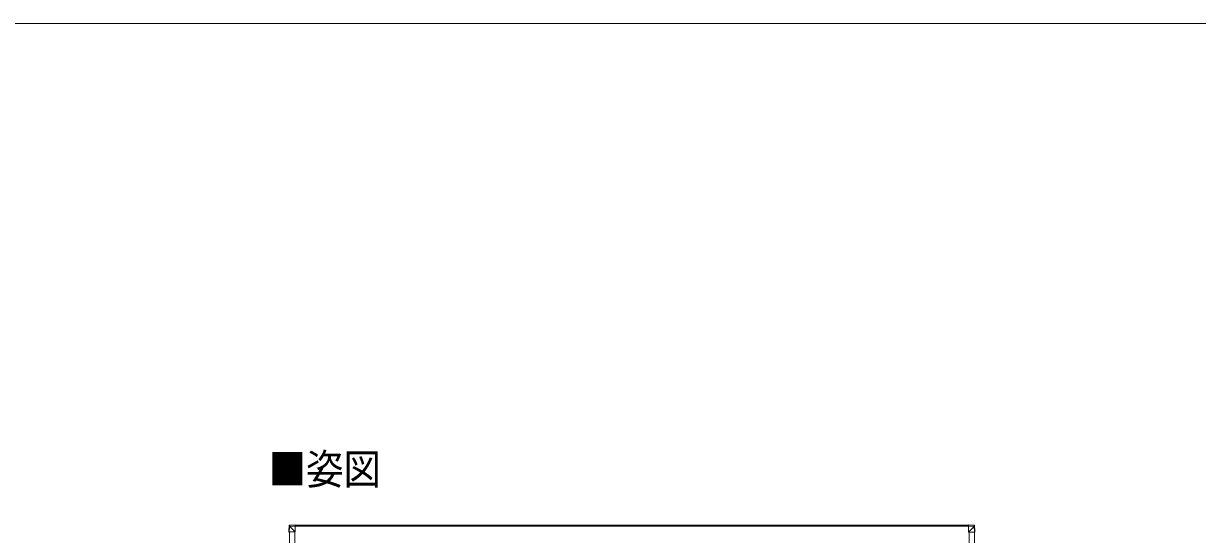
# Model space of a CAD drawing. Units: millimetres at full size, sheet at 1:50; details may follow other scales. Extents: x -14053 to 14053, y -9700 to 9700.
# Drawn here: x -7704 to -1355, y 6939 to 9700 of the extents above; entities that cross this region are included whole.
import ezdxf
from ezdxf.enums import TextEntityAlignment as Align

# ---------------------------------------------------------------- set-up
doc = ezdxf.new("R2010")
doc.units = ezdxf.units.MM
doc.header["$LTSCALE"] = 50
doc.linetypes.add('DASHED1', pattern=[1.8, 1.2, -0.6])
doc.layers.add('1-0', color=5, linetype='DASHED1', lineweight=5)
doc.layers.add('F-0', color=7, linetype='Continuous', lineweight=9)
doc.styles.add('ＭＳ ゴシック', font='')
doc.styles.get('ＭＳ ゴシック').set_extended_font_data('MS Gothic')

msp = doc.modelspace()

# ---------------------------------------------------------------- linework, layer by layer
at = {"layer": '1-0', "color": 6, "linetype": 'Continuous', "lineweight": 9}
for p, q in [((-6267.68, 6982.47), (-6267.68, 6987.22)), ((-6235.25, 6991.02), (-6265.81, 6989.1)), ((-6235.25, 6991.02), (-6265.81, 6989.1)), ((-6265.81, 6989.1), (-6265.81, 6989.1)), ((-6265.81, 6989.1), (-6265.81, 6984.34)), ((-6265.81, 6984.34), (-6235.25, 6986.21)), ((-6235.25, 6984.25), (-6265.74, 6982.38)), ((-6235.25, 6991.02), (-6235.25, 6986.21)), ((-6235.25, 6986.21), (-6235.25, 6984.25)), ((-6235.25, 6984.9), (-6235.25, 6952.46)), ((-2593.04, 6991.02), (-2562.48, 6989.1)), ((-2593.04, 6991.02), (-2593.04, 6986.21)), ((-2593.04, 6991.02), (-2562.48, 6989.1)), ((-2593.04, 6986.21), (-2593.04, 6984.25)), ((-2562.48, 6984.34), (-2593.04, 6986.21)), ((-2593.04, 6984.25), (-2593.04, 6951.81)), ((-2593.04, 6984.25), (-2562.55, 6982.38)), ((-2562.48, 6989.1), (-2562.48, 6989.1)), ((-2562.48, 6989.1), (-2562.48, 6984.34)), ((-2560.6, 6982.47), (-2560.6, 6987.22)), ((-6269.55, 6951.93), (-6267.68, 6982.47)), ((-6265.79, 6982.28), (-6267.65, 6951.86)), ((-6267.65, 6952.52), (-6235.25, 6952.46)), ((-6265.69, 6982.28), (-6265.79, 6982.28)), ((-6235.25, 6952.46), (-6265.69, 6982.94)), ((-2593.04, 6951.81), (-2562.59, 6982.29)), ((-2560.63, 6951.86), (-2593.04, 6951.81)), ((-2562.59, 6982.29), (-2562.5, 6982.28)), ((-2562.5, 6982.28), (-2560.63, 6951.86)), ((-2558.74, 6951.93), (-2560.6, 6982.47))]:
    msp.add_line(p, q, dxfattribs=at)
at = {"layer": '1-0', "color": 2, "linetype": 'Continuous', "lineweight": 9}
for p, q in [((-6235.25, 6988.69), (-2593.04, 6988.69)), ((-2593.04, 6984.1), (-6235.25, 6984.1)), ((-6265.73, 1571.48), (-6265.73, 6952.51)), ((-6236.73, 1571.43), (-6236.73, 6952.46)), ((-2590.73, 1571.44), (-2590.73, 6951.81)), ((-2561.73, 1576.32), (-2561.73, 6951.86))]:
    msp.add_line(p, q, dxfattribs=at)
at = {"layer": '1-0', "color": 6, "linetype": 'Continuous', "lineweight": 9}
for points in [[(-6267.68, 6987.22), (-6269.55, 6956.74), (-6269.55, 6951.93)], [(-2560.6, 6987.22), (-2558.74, 6956.74), (-2558.74, 6951.93)]]:
    msp.add_lwpolyline(points, dxfattribs=at)
for centre, radius, start, end in [((-6265.69, 6982.34), 2, 93.48408, 176.48407), ((-6255.43, 6983.4), 10.42, 174.80664, 186.16183), ((-2572.86, 6983.4), 10.42, 353.83817, 5.19336), ((-2562.6, 6982.35), 2, 3.51593, 86.51592), ((-6265.46, 6995.19), 12.92, 260.08679, 268.52577), ((-2562.83, 6995.19), 12.92, 271.47423, 279.91321)]:
    msp.add_arc(centre, radius, start, end, dxfattribs=at)
for centre, major_axis, ratio, start_param, end_param in [((-6265.69, 6987.1), (-1.92, -0.56), 0.998105, 4.4898734, 5.9384966), ((-6265.69, 6982.35), (-0.12, 2), 0.02656, 0.0332981, 1.5518323), ((-2562.6, 6982.35), (0.12, 2), 0.02656, 4.731353, 6.2498872), ((-2562.6, 6987.1), (1.92, -0.56), 0.998105, 0.3446887, 1.793312), ((-6267.55, 6951.93), (-2, 0), 0.033268, 0.0000002, 1.5185344), ((-6229.67, 6984.48), (-36.07, -2.1), 0.055348, 0.0000815, 0.0491486), ((-2598.61, 6984.48), (36.07, -2.1), 0.055348, 6.2340367, 6.2831038), ((-2560.74, 6951.93), (2, 0), 0.033268, 4.7646509, 6.2831851)]:
    msp.add_ellipse(centre, major_axis=major_axis, ratio=ratio, start_param=start_param, end_param=end_param, dxfattribs=at)
at = {"layer": 'F-0', "color": 5, "lineweight": 5}
msp.add_line((-14053.43, 9700), (13346.57, 9700), dxfattribs=at)

# ---------------------------------------------------------------- texts
at = {"layer": '1-0', "color": 7, "style": 'ＭＳ ゴシック', "width": 0.9}
msp.add_text('■姿図', height=165, dxfattribs=at).set_placement((-6378.69, 7159.57), align=Align.BOTTOM_LEFT)

doc.saveas('drawing.dxf')
